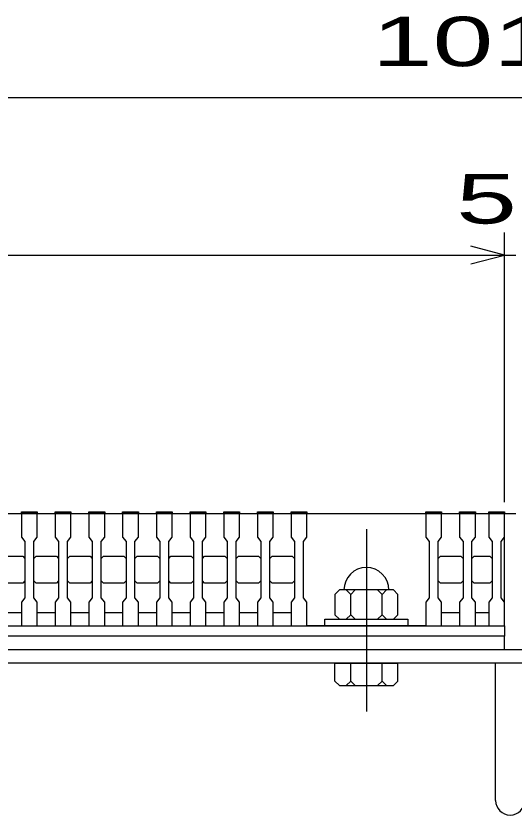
# Model space of a CAD drawing. Units: millimetres, scale not verified. Extents: x -1820 to 1731, y -1282 to 1054.
# Drawn here: x -1070 to -848.3, y -676.1 to -320.7 of the extents above; entities that cross this region are included whole.
import ezdxf
from ezdxf.enums import TextEntityAlignment as Align

# ---------------------------------------------------------------- set-up
doc = ezdxf.new("R2010")
doc.units = ezdxf.units.MM
doc.header["$LTSCALE"] = 10
doc.linetypes.add('CHAIN', pattern=[18.5, 12, -1.5, 3.5, -1.5])
for name, color, linetype, lineweight in [('16', 3, 'Continuous', 25), ('19', 6, 'Continuous', 25), ('22', 2, 'Continuous', 25)]:
    doc.layers.add(name, color=color, linetype=linetype, lineweight=lineweight)
doc.styles.add('ベクトル', font='')
doc.styles.get('ベクトル').set_extended_font_data('ベクトル')

msp = doc.modelspace()

# ---------------------------------------------------------------- linework, layer by layer
at = {"layer": '16'}
for p, q in [((-1352.5, -542), (-852.5, -542)), ((-1067.5, -542), (-1067.5, -541.3)), ((-1067.5, -541.3), (-1060.5, -541.3)), ((-1067.5, -542), (-1067.5, -552.5)), ((-1060.5, -542), (-1067.5, -542)), ((-1060.5, -541.3), (-1060.5, -542)), ((-1060.5, -552.5), (-1060.5, -542)), ((-1052.5, -542), (-1052.5, -541.3)), ((-1052.5, -541.3), (-1045.5, -541.3)), ((-1052.5, -542), (-1052.5, -552.5)), ((-1045.5, -542), (-1052.5, -542)), ((-1045.5, -541.3), (-1045.5, -542)), ((-1045.5, -552.5), (-1045.5, -542)), ((-1037.5, -542), (-1037.5, -541.3)), ((-1037.5, -541.3), (-1030.5, -541.3)), ((-1037.5, -542), (-1037.5, -552.5)), ((-1030.5, -542), (-1037.5, -542)), ((-1030.5, -541.3), (-1030.5, -542)), ((-1030.5, -552.5), (-1030.5, -542)), ((-1022.5, -542), (-1022.5, -541.3)), ((-1022.5, -541.3), (-1015.5, -541.3)), ((-1022.5, -542), (-1022.5, -552.5)), ((-1015.5, -542), (-1022.5, -542)), ((-1015.5, -541.3), (-1015.5, -542)), ((-1015.5, -552.5), (-1015.5, -542)), ((-1007.5, -542), (-1007.5, -541.3)), ((-1007.5, -541.3), (-1000.5, -541.3)), ((-1007.5, -542), (-1007.5, -552.5)), ((-1000.5, -542), (-1007.5, -542)), ((-1000.5, -541.3), (-1000.5, -542)), ((-1000.5, -552.5), (-1000.5, -542)), ((-992.5, -542), (-992.5, -541.3)), ((-992.5, -541.3), (-985.5, -541.3)), ((-992.5, -542), (-992.5, -552.5)), ((-985.5, -542), (-992.5, -542)), ((-985.5, -541.3), (-985.5, -542)), ((-985.5, -552.5), (-985.5, -542)), ((-977.5, -542), (-977.5, -541.3)), ((-977.5, -541.3), (-970.5, -541.3)), ((-977.5, -542), (-977.5, -552.5)), ((-970.5, -542), (-977.5, -542)), ((-970.5, -541.3), (-970.5, -542)), ((-970.5, -552.5), (-970.5, -542)), ((-962.5, -542), (-962.5, -541.3)), ((-962.5, -541.3), (-955.5, -541.3)), ((-962.5, -542), (-962.5, -552.5)), ((-955.5, -542), (-962.5, -542)), ((-955.5, -541.3), (-955.5, -542)), ((-955.5, -552.5), (-955.5, -542)), ((-947.5, -542), (-947.5, -541.3)), ((-947.5, -541.3), (-940.5, -541.3)), ((-947.5, -542), (-947.5, -552.5)), ((-940.5, -542), (-947.5, -542)), ((-940.5, -541.3), (-940.5, -542)), ((-940.5, -552.5), (-940.5, -542)), ((-940.5, -542), (-887.5, -542)), ((-887.5, -542), (-887.5, -541.3)), ((-887.5, -541.3), (-880.5, -541.3)), ((-887.5, -542), (-887.5, -552.5)), ((-880.5, -542), (-887.5, -542)), ((-880.5, -541.3), (-880.5, -542)), ((-880.5, -552.5), (-880.5, -542)), ((-872.5, -542), (-872.5, -541.3)), ((-872.5, -541.3), (-865.5, -541.3)), ((-872.5, -542), (-872.5, -552.5)), ((-865.5, -542), (-872.5, -542)), ((-865.5, -541.3), (-865.5, -542)), ((-865.5, -552.5), (-865.5, -542)), ((-859.5, -542), (-859.5, -541.3)), ((-859.5, -541.3), (-852.5, -541.3)), ((-859.5, -542), (-859.5, -552.5)), ((-852.5, -542), (-859.5, -542)), ((-852.5, -541.3), (-852.5, -542)), ((-852.5, -552.5), (-852.5, -542)), ((-852.5, -586), (-852.5, -542)), ((-1067.5, -552.5), (-1066, -554.5)), ((-1062, -554.5), (-1060.5, -552.5)), ((-1052.5, -552.5), (-1051, -554.5)), ((-1047, -554.5), (-1045.5, -552.5)), ((-1037.5, -552.5), (-1036, -554.5)), ((-1032, -554.5), (-1030.5, -552.5)), ((-1022.5, -552.5), (-1021, -554.5)), ((-1017, -554.5), (-1015.5, -552.5)), ((-1007.5, -552.5), (-1006, -554.5)), ((-1002, -554.5), (-1000.5, -552.5)), ((-992.5, -552.5), (-991, -554.5)), ((-987, -554.5), (-985.5, -552.5)), ((-977.5, -552.5), (-976, -554.5)), ((-972, -554.5), (-970.5, -552.5)), ((-962.5, -552.5), (-961, -554.5)), ((-957, -554.5), (-955.5, -552.5)), ((-947.5, -552.5), (-946, -554.5)), ((-942, -554.5), (-940.5, -552.5)), ((-887.5, -552.5), (-886, -554.5)), ((-882, -554.5), (-880.5, -552.5)), ((-872.5, -552.5), (-871, -554.5)), ((-867, -554.5), (-865.5, -552.5)), ((-859.5, -552.5), (-858, -554.5)), ((-854, -554.5), (-852.5, -552.5)), ((-1066, -554.5), (-1066, -579.5)), ((-1062, -579.5), (-1062, -554.5)), ((-1051, -554.5), (-1051, -579.5)), ((-1047, -579.5), (-1047, -554.5)), ((-1036, -554.5), (-1036, -579.5)), ((-1032, -579.5), (-1032, -554.5)), ((-1021, -554.5), (-1021, -579.5)), ((-1017, -579.5), (-1017, -554.5)), ((-1006, -554.5), (-1006, -579.5)), ((-1002, -579.5), (-1002, -554.5)), ((-991, -554.5), (-991, -579.5)), ((-987, -579.5), (-987, -554.5)), ((-976, -554.5), (-976, -579.5)), ((-972, -579.5), (-972, -554.5)), ((-961, -554.5), (-961, -579.5)), ((-957, -579.5), (-957, -554.5)), ((-946, -554.5), (-946, -579.5)), ((-942, -579.5), (-942, -554.5)), ((-886, -554.5), (-886, -579.5)), ((-882, -579.5), (-882, -554.5)), ((-871, -554.5), (-871, -579.5)), ((-867, -579.5), (-867, -554.5)), ((-858, -554.5), (-858, -579.5)), ((-854, -579.5), (-854, -554.5)), ((-1076, -561), (-1067, -561)), ((-1067, -561), (-1066, -562)), ((-1062, -562), (-1061, -561)), ((-1061, -561), (-1052, -561)), ((-1052, -561), (-1051, -562)), ((-1047, -562), (-1046, -561)), ((-1046, -561), (-1037, -561)), ((-1037, -561), (-1036, -562)), ((-1032, -562), (-1031, -561)), ((-1031, -561), (-1022, -561)), ((-1022, -561), (-1021, -562)), ((-1017, -562), (-1016, -561)), ((-1016, -561), (-1007, -561)), ((-1007, -561), (-1006, -562)), ((-1002, -562), (-1001, -561)), ((-1001, -561), (-992, -561)), ((-992, -561), (-991, -562)), ((-987, -562), (-986, -561)), ((-986, -561), (-977, -561)), ((-977, -561), (-976, -562)), ((-972, -562), (-971, -561)), ((-971, -561), (-962, -561)), ((-962, -561), (-961, -562)), ((-957, -562), (-956, -561)), ((-956, -561), (-947, -561)), ((-947, -561), (-946, -562)), ((-882, -562), (-881, -561)), ((-881, -561), (-872, -561)), ((-872, -561), (-871, -562)), ((-867, -562), (-866, -561)), ((-866, -561), (-859, -561)), ((-859, -561), (-858, -562)), ((-1066, -572), (-1067, -573)), ((-1061, -573), (-1062, -572)), ((-1051, -572), (-1052, -573)), ((-1046, -573), (-1047, -572)), ((-1036, -572), (-1037, -573)), ((-1031, -573), (-1032, -572)), ((-1021, -572), (-1022, -573)), ((-1016, -573), (-1017, -572)), ((-1006, -572), (-1007, -573)), ((-1001, -573), (-1002, -572)), ((-991, -572), (-992, -573)), ((-986, -573), (-987, -572)), ((-976, -572), (-977, -573)), ((-971, -573), (-972, -572)), ((-961, -572), (-962, -573)), ((-956, -573), (-957, -572)), ((-946, -572), (-947, -573)), ((-881, -573), (-882, -572)), ((-871, -572), (-872, -573)), ((-866, -573), (-867, -572)), ((-858, -572), (-859, -573)), ((-1067, -573), (-1076, -573)), ((-1052, -573), (-1061, -573)), ((-1037, -573), (-1046, -573)), ((-1022, -573), (-1031, -573)), ((-1007, -573), (-1016, -573)), ((-992, -573), (-1001, -573)), ((-977, -573), (-986, -573)), ((-962, -573), (-971, -573)), ((-947, -573), (-956, -573)), ((-872, -573), (-881, -573)), ((-859, -573), (-866, -573)), ((-926, -576), (-928, -578)), ((-928, -578), (-928, -587)), ((-902, -576), (-926, -576)), ((-921, -578), (-923, -576)), ((-919, -576), (-921, -578)), ((-921, -587), (-921, -578)), ((-907, -578), (-909, -576)), ((-905, -576), (-907, -578)), ((-907, -587), (-907, -578)), ((-900, -578), (-902, -576)), ((-900, -587), (-900, -578)), ((-1066, -579.5), (-1067.5, -581.5)), ((-1067.5, -581.5), (-1067.5, -592)), ((-1060.5, -581.5), (-1062, -579.5)), ((-1060.5, -592), (-1060.5, -581.5)), ((-1051, -579.5), (-1052.5, -581.5)), ((-1052.5, -581.5), (-1052.5, -592)), ((-1045.5, -581.5), (-1047, -579.5)), ((-1045.5, -592), (-1045.5, -581.5)), ((-1036, -579.5), (-1037.5, -581.5)), ((-1037.5, -581.5), (-1037.5, -592)), ((-1030.5, -581.5), (-1032, -579.5)), ((-1030.5, -592), (-1030.5, -581.5)), ((-1021, -579.5), (-1022.5, -581.5)), ((-1022.5, -581.5), (-1022.5, -592)), ((-1015.5, -581.5), (-1017, -579.5)), ((-1015.5, -592), (-1015.5, -581.5)), ((-1006, -579.5), (-1007.5, -581.5)), ((-1007.5, -581.5), (-1007.5, -592)), ((-1000.5, -581.5), (-1002, -579.5)), ((-1000.5, -592), (-1000.5, -581.5)), ((-991, -579.5), (-992.5, -581.5)), ((-992.5, -581.5), (-992.5, -592)), ((-985.5, -581.5), (-987, -579.5)), ((-985.5, -592), (-985.5, -581.5)), ((-976, -579.5), (-977.5, -581.5)), ((-977.5, -581.5), (-977.5, -592)), ((-970.5, -581.5), (-972, -579.5)), ((-970.5, -592), (-970.5, -581.5)), ((-961, -579.5), (-962.5, -581.5)), ((-962.5, -581.5), (-962.5, -592)), ((-955.5, -581.5), (-957, -579.5)), ((-955.5, -592), (-955.5, -581.5)), ((-946, -579.5), (-947.5, -581.5)), ((-947.5, -581.5), (-947.5, -592)), ((-940.5, -581.5), (-942, -579.5)), ((-940.5, -592), (-940.5, -581.5)), ((-886, -579.5), (-887.5, -581.5)), ((-887.5, -581.5), (-887.5, -592)), ((-880.5, -581.5), (-882, -579.5)), ((-880.5, -592), (-880.5, -581.5)), ((-871, -579.5), (-872.5, -581.5)), ((-872.5, -581.5), (-872.5, -592)), ((-865.5, -581.5), (-867, -579.5)), ((-865.5, -592), (-865.5, -581.5)), ((-858, -579.5), (-859.5, -581.5)), ((-859.5, -581.5), (-859.5, -592)), ((-852.5, -581.5), (-854, -579.5)), ((-852.5, -592), (-852.5, -581.5)), ((-1075.5, -586), (-1067.5, -586)), ((-1060.5, -586), (-1052.5, -586)), ((-1045.5, -586), (-1037.5, -586)), ((-1030.5, -586), (-1022.5, -586)), ((-1015.5, -586), (-1007.5, -586)), ((-1000.5, -586), (-992.5, -586)), ((-985.5, -586), (-977.5, -586)), ((-970.5, -586), (-962.5, -586)), ((-955.5, -586), (-947.5, -586)), ((-880.5, -586), (-872.5, -586)), ((-865.5, -586), (-859.5, -586)), ((-932.5, -592), (-932.5, -589)), ((-932.5, -589), (-895.5, -589)), ((-928, -587), (-926, -589)), ((-923, -589), (-921, -587)), ((-921, -587), (-919, -589)), ((-909, -589), (-907, -587)), ((-907, -587), (-905, -589)), ((-902, -589), (-900, -587)), ((-895.5, -589), (-895.5, -592)), ((-1352.5, -592), (-852.5, -592)), ((-1067.5, -592), (-1060.5, -592)), ((-1052.5, -592), (-1045.5, -592)), ((-1037.5, -592), (-1030.5, -592)), ((-1022.5, -592), (-1015.5, -592)), ((-1007.5, -592), (-1000.5, -592)), ((-992.5, -592), (-985.5, -592)), ((-977.5, -592), (-970.5, -592)), ((-962.5, -592), (-955.5, -592)), ((-947.5, -592), (-940.5, -592)), ((-887.5, -592), (-940.5, -592)), ((-895.5, -592), (-932.5, -592)), ((-887.5, -592), (-880.5, -592)), ((-872.5, -592), (-865.5, -592)), ((-859.5, -592), (-852.5, -592)), ((-852.5, -592), (-852.5, -596.5)), ((-852.5, -596.5), (-1352.5, -596.5)), ((-852.5, -602.5), (-852.5, -596.5)), ((-1352.5, -602.5), (-852.5, -602.5))]:
    msp.add_line(p, q, dxfattribs=at)
at = {"layer": '16', "linetype": 'CHAIN'}
msp.add_line((-914, -549), (-914, -630), dxfattribs=at)
at = {"layer": '16'}
msp.add_arc((-914, -576), 10, 0, 180, dxfattribs=at)
at = {"layer": '19'}
for p, q in [((-852.5, -542), (-847.5, -542)), ((-1355, -602.5), (-345, -602.5)), ((-345, -608.5), (-1355, -608.5)), ((-928, -616.5), (-928, -608.5)), ((-928, -608.5), (-900, -608.5)), ((-921, -616.5), (-921, -608.5)), ((-907, -616.5), (-907, -608.5)), ((-900, -616.5), (-900, -608.5)), ((-856.5, -669.61), (-856.5, -608.5)), ((-928, -616.5), (-926, -618.5)), ((-921, -616.5), (-923, -618.5)), ((-919, -618.5), (-921, -616.5)), ((-907, -616.5), (-909, -618.5)), ((-905, -618.5), (-907, -616.5)), ((-902, -618.5), (-900, -616.5)), ((-926, -618.5), (-902, -618.5))]:
    msp.add_line(p, q, dxfattribs=at)
msp.add_arc((-850, -669.61), 6.5, 180, 0, dxfattribs=at)
at = {"layer": '22', "color": 4}
for p, q in [((-1355, -357), (-345, -357)), ((-852.5, -537), (-852.5, -417)), ((-852.5, -427), (-867.5, -423)), ((-1352.5, -427), (-852.5, -427)), ((-867.5, -431), (-852.5, -427)), ((-852.5, -427), (-847.5, -427))]:
    msp.add_line(p, q, dxfattribs=at)

# ---------------------------------------------------------------- texts
at = {"layer": '22', "style": 'ベクトル', "width": 1.65}
for s, p in [(' 1010 ', (-925, -332)), (' 5 ', (-887.5, -402))]:
    msp.add_text(s, height=21.99, dxfattribs=at).set_placement(p, align=Align.MIDDLE_LEFT)

doc.saveas('drawing.dxf')
